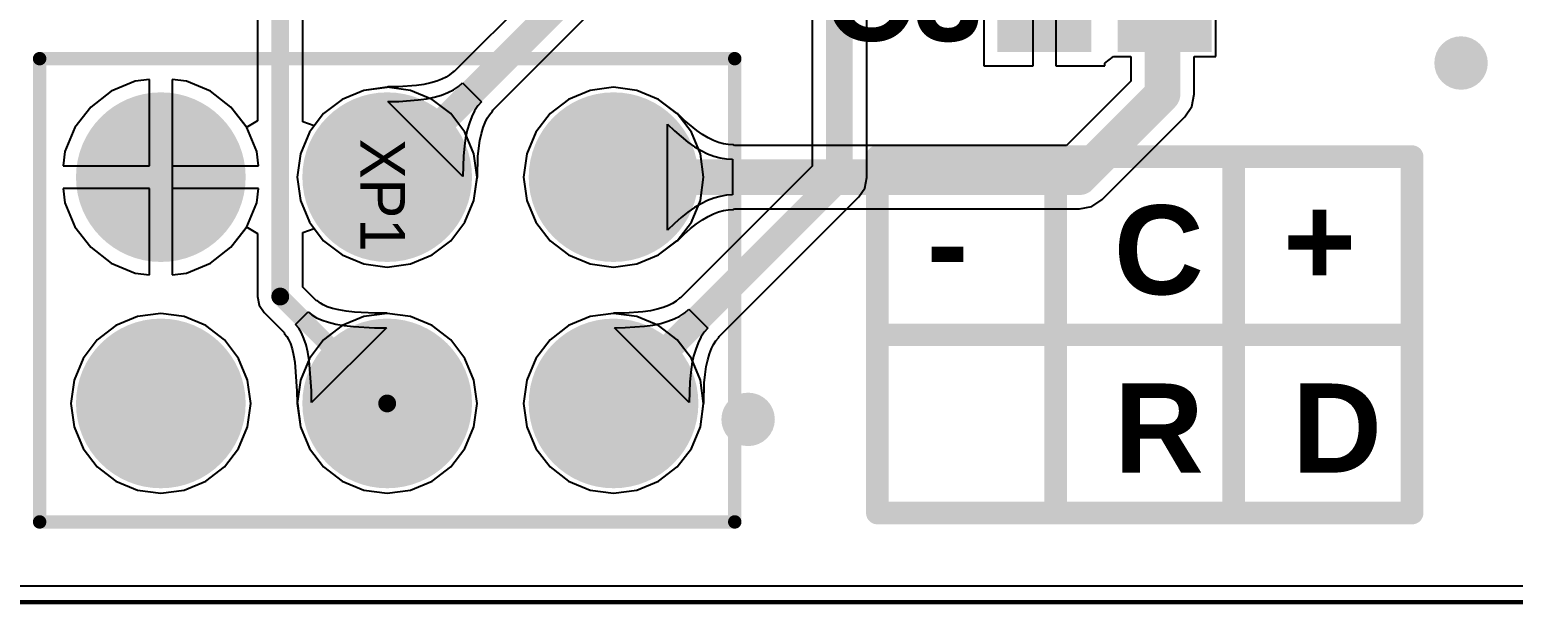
# Model space of a CAD drawing. Header units: millimetres. Extents: x -3.3 to 49.3, y -30.5 to 0.
# Drawn here: x 6.99 to 23.64, y -30.53 to -24.07 of the extents above; entities that cross this region are included whole.
import ezdxf

# ---------------------------------------------------------------- set-up
doc = ezdxf.new("R2010")
doc.units = ezdxf.units.MM
for name, color, linetype in [('BottomLayer', 5, 'Continuous'), ('BottomSolder', 6, 'Continuous'), ('KeepOutLayer', 6, 'Continuous'), ('Mechanical15', 56, 'Continuous'), ('MultiLayer', 9, 'Continuous'), ('PadHoleLayer', 156, 'Continuous'), ('TopLayer', 1, 'Continuous'), ('TopOverlay', 2, 'Continuous'), ('TopPaste', 8, 'Continuous'), ('TopSolder', 216, 'Continuous'), ('ViaHoleLayer', 16, 'Continuous')]:
    doc.layers.add(name, color=color, linetype=linetype)
doc.styles.add('Arial', font='arialbd.ttf', dxfattribs={"height": 0.2})

# ---------------------------------------------------------------- blocks, each defined once
blk = doc.blocks.new('PLD_6_11')
at = {"layer": 'BottomLayer'}
h = blk.add_hatch(color=5, dxfattribs=at)
edge = h.paths.add_edge_path()
edge.add_arc((-1.27, 2.54), 0.85, 0, 360)
h = blk.add_hatch(color=5, dxfattribs=at)
edge = h.paths.add_edge_path()
edge.add_arc((1.27, 2.54), 0.85, 0, 360)
h = blk.add_hatch(color=5, dxfattribs=at)
edge = h.paths.add_edge_path()
edge.add_arc((-1.27, 0), 0.85, 0, 360)
h = blk.add_hatch(color=5, dxfattribs=at)
edge = h.paths.add_edge_path()
edge.add_arc((1.27, 0), 0.85, 0, 360)
h = blk.add_hatch(color=5, dxfattribs=at)
edge = h.paths.add_edge_path()
edge.add_arc((-1.27, -2.54), 0.85, 0, 360)
h = blk.add_hatch(color=5, dxfattribs=at)
edge = h.paths.add_edge_path()
edge.add_arc((1.27, -2.54), 0.85, 0, 360)
at = {"layer": 'BottomSolder'}
h = blk.add_hatch(color=6, dxfattribs=at)
edge = h.paths.add_edge_path()
edge.add_arc((-1.27, 2.54), 0.952, 0, 360)
h = blk.add_hatch(color=6, dxfattribs=at)
edge = h.paths.add_edge_path()
edge.add_arc((1.27, 2.54), 0.952, 0, 360)
h = blk.add_hatch(color=6, dxfattribs=at)
edge = h.paths.add_edge_path()
edge.add_arc((-1.27, 0), 0.952, 0, 360)
h = blk.add_hatch(color=6, dxfattribs=at)
edge = h.paths.add_edge_path()
edge.add_arc((1.27, 0), 0.952, 0, 360)
h = blk.add_hatch(color=6, dxfattribs=at)
edge = h.paths.add_edge_path()
edge.add_arc((-1.27, -2.54), 0.952, 0, 360)
h = blk.add_hatch(color=6, dxfattribs=at)
edge = h.paths.add_edge_path()
edge.add_arc((1.27, -2.54), 0.952, 0, 360)
at = {"layer": 'MultiLayer'}
h = blk.add_hatch(color=9, dxfattribs=at)
edge = h.paths.add_edge_path()
edge.add_arc((-1.27, 2.54), 0.85, 0, 360)
h = blk.add_hatch(color=9, dxfattribs=at)
edge = h.paths.add_edge_path()
edge.add_arc((1.27, 2.54), 0.85, 0, 360)
h = blk.add_hatch(color=9, dxfattribs=at)
edge = h.paths.add_edge_path()
edge.add_arc((-1.27, 0), 0.85, 0, 360)
h = blk.add_hatch(color=9, dxfattribs=at)
edge = h.paths.add_edge_path()
edge.add_arc((1.27, 0), 0.85, 0, 360)
h = blk.add_hatch(color=9, dxfattribs=at)
edge = h.paths.add_edge_path()
edge.add_arc((-1.27, -2.54), 0.85, 0, 360)
h = blk.add_hatch(color=9, dxfattribs=at)
edge = h.paths.add_edge_path()
edge.add_arc((1.27, -2.54), 0.85, 0, 360)
at = {"layer": 'PadHoleLayer'}
h = blk.add_hatch(color=156, dxfattribs=at)
edge = h.paths.add_edge_path()
edge.add_arc((-1.27, 2.54), 0.55, 0, 360)
h = blk.add_hatch(color=156, dxfattribs=at)
edge = h.paths.add_edge_path()
edge.add_arc((1.27, 2.54), 0.55, 0, 360)
h = blk.add_hatch(color=156, dxfattribs=at)
edge = h.paths.add_edge_path()
edge.add_arc((-1.27, 0), 0.55, 0, 360)
h = blk.add_hatch(color=156, dxfattribs=at)
edge = h.paths.add_edge_path()
edge.add_arc((1.27, 0), 0.55, 0, 360)
h = blk.add_hatch(color=156, dxfattribs=at)
edge = h.paths.add_edge_path()
edge.add_arc((-1.27, -2.54), 0.55, 0, 360)
h = blk.add_hatch(color=156, dxfattribs=at)
edge = h.paths.add_edge_path()
edge.add_arc((1.27, -2.54), 0.55, 0, 360)
at = {"layer": 'TopLayer'}
h = blk.add_hatch(color=1, dxfattribs=at)
edge = h.paths.add_edge_path()
edge.add_arc((-1.27, 2.54), 0.85, 0, 360)
h = blk.add_hatch(color=1, dxfattribs=at)
edge = h.paths.add_edge_path()
edge.add_arc((1.27, 2.54), 0.85, 0, 360)
h = blk.add_hatch(color=1, dxfattribs=at)
edge = h.paths.add_edge_path()
edge.add_arc((-1.27, 0), 0.85, 0, 360)
h = blk.add_hatch(color=1, dxfattribs=at)
edge = h.paths.add_edge_path()
edge.add_arc((1.27, 0), 0.85, 0, 360)
h = blk.add_hatch(color=1, dxfattribs=at)
edge = h.paths.add_edge_path()
edge.add_arc((-1.27, -2.54), 0.85, 0, 360)
h = blk.add_hatch(color=1, dxfattribs=at)
edge = h.paths.add_edge_path()
edge.add_arc((1.27, -2.54), 0.85, 0, 360)
at = {"layer": 'TopSolder'}
h = blk.add_hatch(color=216, dxfattribs=at)
edge = h.paths.add_edge_path()
edge.add_arc((-1.27, 2.54), 0.952, 0, 360)
h = blk.add_hatch(color=216, dxfattribs=at)
edge = h.paths.add_edge_path()
edge.add_arc((1.27, 2.54), 0.952, 0, 360)
h = blk.add_hatch(color=216, dxfattribs=at)
edge = h.paths.add_edge_path()
edge.add_arc((-1.27, 0), 0.952, 0, 360)
h = blk.add_hatch(color=216, dxfattribs=at)
edge = h.paths.add_edge_path()
edge.add_arc((1.27, 0), 0.952, 0, 360)
h = blk.add_hatch(color=216, dxfattribs=at)
edge = h.paths.add_edge_path()
edge.add_arc((-1.27, -2.54), 0.952, 0, 360)
h = blk.add_hatch(color=216, dxfattribs=at)
edge = h.paths.add_edge_path()
edge.add_arc((1.27, -2.54), 0.952, 0, 360)
at = {"layer": 'Mechanical15', "const_width": 0.15}
for points in [[(2.6, 3.9), (-2.6, 3.9)], [(-2.6, -3.9), (-2.6, 3.9)], [(2.6, -3.9), (2.6, 3.9)], [(2.6, -3.9), (-2.6, -3.9)]]:
    blk.add_lwpolyline(points, dxfattribs=at)
at = {"layer": 'Mechanical15', "const_width": 0.075}
for points in [[(-2.638, 3.9, 1), (-2.562, 3.9, 1)], [(-2.638, 3.9, 1), (-2.562, 3.9, 1)], [(2.562, 3.9, 1), (2.638, 3.9, 1)], [(2.562, 3.9, 1), (2.638, 3.9, 1)], [(-2.638, -3.9, 1), (-2.562, -3.9, 1)], [(-2.638, -3.9, 1), (-2.562, -3.9, 1)], [(2.562, -3.9, 1), (2.638, -3.9, 1)], [(2.562, -3.9, 1), (2.638, -3.9, 1)]]:
    blk.add_lwpolyline(points, format="xyb", close=True, dxfattribs=at)
at = {"layer": 'TopOverlay', "const_width": 0.15}
for points in [[(2.6, 3.9), (-2.6, 3.9)], [(-2.6, -3.9), (-2.6, 3.9)], [(2.6, -3.9), (2.6, 3.9)], [(2.6, -3.9), (-2.6, -3.9)]]:
    blk.add_lwpolyline(points, dxfattribs=at)
at = {"layer": 'TopOverlay', "const_width": 0.075}
for points in [[(-2.638, 3.9, 1), (-2.562, 3.9, 1)], [(-2.638, 3.9, 1), (-2.562, 3.9, 1)], [(2.562, 3.9, 1), (2.638, 3.9, 1)], [(2.562, 3.9, 1), (2.638, 3.9, 1)], [(-2.638, -3.9, 1), (-2.562, -3.9, 1)], [(-2.638, -3.9, 1), (-2.562, -3.9, 1)], [(2.562, -3.9, 1), (2.638, -3.9, 1)], [(2.562, -3.9, 1), (2.638, -3.9, 1)]]:
    blk.add_lwpolyline(points, format="xyb", close=True, dxfattribs=at)
at = {"layer": 'Mechanical15'}
blk.add_text('XP1', height=0.5, dxfattribs=at).set_placement((-1.7, -0.3))
blk = doc.blocks.new('C0603_22')
at = {"layer": 'TopLayer'}
for points in [[(-1.1, -0.475), (-1.1, 0.475), (-0.25, 0.475), (-0.25, -0.475)], [(0.25, -0.475), (0.25, 0.475), (1.1, 0.475), (1.1, -0.475)]]:
    blk.add_hatch(color=1, dxfattribs=at).paths.add_polyline_path(points)
at = {"layer": 'TopPaste'}
for points in [[(-1.1, -0.475), (-1.1, 0.475), (-0.25, 0.475), (-0.25, -0.475)], [(0.25, -0.475), (0.25, 0.475), (1.1, 0.475), (1.1, -0.475)]]:
    blk.add_hatch(color=8, dxfattribs=at).paths.add_polyline_path(points)
at = {"layer": 'TopSolder'}
for points in [[(-1.202, -0.577), (-1.202, 0.577), (-0.148, 0.577), (-0.148, -0.577)], [(0.148, -0.577), (0.148, 0.577), (1.202, 0.577), (1.202, -0.577)]]:
    blk.add_hatch(color=216, dxfattribs=at).paths.add_polyline_path(points)

msp = doc.modelspace()

# ---------------------------------------------------------------- hatches: boundary and pattern name
at = {"layer": 'BottomLayer'}
h = msp.add_hatch(color=5, dxfattribs=at)
edge = h.paths.add_edge_path()
edge.add_arc((23.05, -24.449), 0.3, 0, 360)
h = msp.add_hatch(color=5, dxfattribs=at)
edge = h.paths.add_edge_path()
edge.add_arc((15.05, -28.449), 0.3, 0, 360)
at = {"layer": 'TopLayer'}
h = msp.add_hatch(color=1, dxfattribs=at)
edge = h.paths.add_edge_path()
edge.add_arc((23.05, -24.449), 0.3, 0, 360)
h = msp.add_hatch(color=1, dxfattribs=at)
edge = h.paths.add_edge_path()
edge.add_arc((15.05, -28.449), 0.3, 0, 360)
at = {"layer": 'ViaHoleLayer'}
h = msp.add_hatch(color=16, dxfattribs=at)
edge = h.paths.add_edge_path()
edge.add_arc((23.05, -24.449), 0.15, 0, 360)
h = msp.add_hatch(color=16, dxfattribs=at)
edge = h.paths.add_edge_path()
edge.add_arc((15.05, -28.449), 0.15, 0, 360)

# ---------------------------------------------------------------- linework, layer by layer
at = {"layer": 'BottomLayer'}
for p, q in [((16.381, -24.805), (16.381, -17.25)), ((15.769, -17.377), (15.769, -24.805)), ((14.244, -22.053), (11.753, -24.545)), ((12.185, -24.977), (14.766, -22.396)), ((8.333, -24.633), (8.172, -24.654)), ((8.333, -25.603), (8.333, -24.633)), ((8.748, -24.654), (8.587, -24.633)), ((8.587, -24.633), (8.587, -25.603)), ((11.615, -24.632), (11.557, -24.654)), ((11.663, -24.608), (11.615, -24.632)), ((11.701, -24.583), (11.663, -24.608)), ((11.74, -24.549), (11.701, -24.583)), ((11.753, -24.545), (11.74, -24.549)), ((7.903, -24.766), (7.673, -24.943)), ((8.172, -24.654), (7.903, -24.766)), ((9.017, -24.766), (8.748, -24.654)), ((9.247, -24.943), (9.017, -24.766)), ((10.739, -24.756), (10.496, -24.857)), ((10.998, -24.722), (10.739, -24.756)), ((11.007, -24.718), (10.998, -24.722)), ((11.123, -24.717), (11.007, -24.718)), ((11.328, -24.702), (11.123, -24.717)), ((11.413, -24.69), (11.328, -24.702)), ((11.49, -24.673), (11.413, -24.69)), ((11.557, -24.654), (11.49, -24.673)), ((11.609, -24.808), (11.681, -24.781)), ((11.681, -24.781), (11.744, -24.749)), ((11.744, -24.749), (11.799, -24.712)), ((11.799, -24.712), (11.846, -24.672)), ((11.846, -24.672), (12.058, -24.884)), ((13.279, -24.756), (13.036, -24.857)), ((13.54, -24.721), (13.279, -24.756)), ((13.801, -24.756), (13.54, -24.721)), ((14.044, -24.857), (13.801, -24.756)), ((15.769, -24.805), (15.769, -25.608)), ((16.381, -25.735), (16.381, -24.805)), ((7.673, -24.943), (7.496, -25.173)), ((9.424, -25.173), (9.247, -24.943)), ((10.496, -24.857), (10.287, -25.017)), ((11.009, -24.88), (11.129, -24.879)), ((11.85, -25.721), (11.009, -24.88)), ((11.129, -24.879), (11.346, -24.864)), ((11.346, -24.864), (11.442, -24.85)), ((11.442, -24.85), (11.529, -24.831)), ((11.529, -24.831), (11.609, -24.808)), ((12.018, -24.931), (11.981, -24.986)), ((12.058, -24.884), (12.018, -24.931)), ((13.036, -24.857), (12.827, -25.017)), ((14.253, -25.017), (14.044, -24.857)), ((10.287, -25.017), (10.127, -25.226)), ((11.922, -25.121), (11.899, -25.201)), ((11.949, -25.049), (11.922, -25.121)), ((11.981, -24.986), (11.949, -25.049)), ((12.076, -25.173), (12.098, -25.115)), ((12.098, -25.115), (12.122, -25.067)), ((12.122, -25.067), (12.147, -25.029)), ((12.147, -25.029), (12.181, -24.99)), ((12.181, -24.99), (12.185, -24.977)), ((12.827, -25.017), (12.667, -25.226)), ((14.413, -25.226), (14.253, -25.017)), ((7.496, -25.173), (7.384, -25.442)), ((9.536, -25.442), (9.424, -25.173)), ((10.127, -25.226), (10.026, -25.469)), ((11.88, -25.288), (11.866, -25.384)), ((11.899, -25.201), (11.88, -25.288)), ((12.04, -25.317), (12.057, -25.24)), ((12.057, -25.24), (12.076, -25.173)), ((12.667, -25.226), (12.566, -25.469)), ((14.514, -25.469), (14.413, -25.226)), ((7.384, -25.442), (7.363, -25.603)), ((9.557, -25.603), (9.536, -25.442)), ((10.026, -25.469), (9.991, -25.73)), ((11.866, -25.384), (11.856, -25.489)), ((12.018, -25.498), (12.027, -25.404)), ((12.027, -25.404), (12.04, -25.317)), ((12.566, -25.469), (12.531, -25.73)), ((14.549, -25.73), (14.514, -25.469)), ((7.363, -25.603), (8.333, -25.603)), ((8.587, -25.603), (9.557, -25.603)), ((11.856, -25.489), (11.85, -25.721)), ((12.012, -25.726), (12.018, -25.498)), ((15.769, -25.608), (14.293, -27.085)), ((9.991, -25.73), (10.026, -25.991)), ((11.974, -25.991), (12.008, -25.736)), ((12.008, -25.736), (12.012, -25.726)), ((12.531, -25.73), (12.566, -25.991)), ((14.514, -25.991), (14.549, -25.73)), ((16.358, -25.852), (16.381, -25.735)), ((16.381, -25.735), (16.381, -25.735)), ((8.333, -25.857), (7.363, -25.857)), ((7.363, -25.857), (7.384, -26.018)), ((8.333, -26.827), (8.333, -25.857)), ((9.557, -25.857), (8.587, -25.857)), ((8.587, -25.857), (8.587, -26.827)), ((9.536, -26.018), (9.557, -25.857)), ((14.725, -27.517), (16.291, -25.951)), ((16.291, -25.951), (16.358, -25.852)), ((7.384, -26.018), (7.496, -26.287)), ((9.424, -26.287), (9.536, -26.018)), ((10.026, -25.991), (10.127, -26.234)), ((11.873, -26.234), (11.974, -25.991)), ((12.566, -25.991), (12.667, -26.234)), ((14.413, -26.234), (14.514, -25.991)), ((7.496, -26.287), (7.673, -26.517)), ((9.247, -26.517), (9.424, -26.287)), ((10.127, -26.234), (10.287, -26.443)), ((11.713, -26.443), (11.873, -26.234)), ((12.667, -26.234), (12.827, -26.443)), ((14.253, -26.443), (14.413, -26.234)), ((10.287, -26.443), (10.496, -26.603)), ((11.504, -26.603), (11.713, -26.443)), ((12.827, -26.443), (13.036, -26.603)), ((14.044, -26.603), (14.253, -26.443)), ((7.673, -26.517), (7.903, -26.694)), ((9.017, -26.694), (9.247, -26.517)), ((10.496, -26.603), (10.739, -26.704)), ((11.261, -26.704), (11.504, -26.603)), ((13.036, -26.603), (13.279, -26.704)), ((13.801, -26.704), (14.044, -26.603)), ((7.903, -26.694), (8.172, -26.806)), ((8.748, -26.806), (9.017, -26.694)), ((10.739, -26.704), (11, -26.739)), ((11, -26.739), (11.261, -26.704)), ((13.279, -26.704), (13.54, -26.739)), ((13.54, -26.739), (13.801, -26.704)), ((8.172, -26.806), (8.333, -26.827)), ((8.587, -26.827), (8.748, -26.806)), ((14.241, -27.123), (14.203, -27.148)), ((14.28, -27.089), (14.241, -27.123)), ((14.293, -27.085), (14.28, -27.089)), ((8.199, -27.296), (7.956, -27.397)), ((8.46, -27.261), (8.199, -27.296)), ((8.721, -27.296), (8.46, -27.261)), ((8.964, -27.397), (8.721, -27.296)), ((10.739, -27.296), (10.496, -27.397)), ((11, -27.261), (10.739, -27.296)), ((11.261, -27.296), (11, -27.261)), ((11.504, -27.397), (11.261, -27.296)), ((13.279, -27.296), (13.036, -27.397)), ((13.538, -27.262), (13.279, -27.296)), ((13.547, -27.258), (13.538, -27.262)), ((13.663, -27.257), (13.547, -27.258)), ((13.868, -27.242), (13.663, -27.257)), ((13.953, -27.23), (13.868, -27.242)), ((14.03, -27.213), (13.953, -27.23)), ((14.097, -27.194), (14.03, -27.213)), ((14.155, -27.172), (14.097, -27.194)), ((14.203, -27.148), (14.155, -27.172)), ((14.221, -27.321), (14.284, -27.289)), ((14.284, -27.289), (14.339, -27.252)), ((14.339, -27.252), (14.386, -27.212)), ((14.386, -27.212), (14.598, -27.424)), ((7.956, -27.397), (7.747, -27.557)), ((9.173, -27.557), (8.964, -27.397)), ((10.496, -27.397), (10.287, -27.557)), ((11.713, -27.557), (11.504, -27.397)), ((13.036, -27.397), (12.827, -27.557)), ((13.549, -27.42), (13.669, -27.419)), ((14.39, -28.261), (13.549, -27.42)), ((13.669, -27.419), (13.886, -27.404)), ((13.886, -27.404), (13.982, -27.39)), ((13.982, -27.39), (14.069, -27.371)), ((14.069, -27.371), (14.149, -27.348)), ((14.149, -27.348), (14.221, -27.321)), ((14.598, -27.424), (14.558, -27.471)), ((7.747, -27.557), (7.587, -27.766)), ((9.333, -27.766), (9.173, -27.557)), ((10.287, -27.557), (10.127, -27.766)), ((11.873, -27.766), (11.713, -27.557)), ((12.827, -27.557), (12.667, -27.766)), ((14.489, -27.589), (14.462, -27.661)), ((14.521, -27.526), (14.489, -27.589)), ((14.558, -27.471), (14.521, -27.526)), ((14.638, -27.655), (14.662, -27.607)), ((14.662, -27.607), (14.687, -27.569)), ((14.687, -27.569), (14.721, -27.53)), ((14.721, -27.53), (14.725, -27.517)), ((7.587, -27.766), (7.486, -28.009)), ((9.434, -28.009), (9.333, -27.766)), ((10.127, -27.766), (10.026, -28.009)), ((11.974, -28.009), (11.873, -27.766)), ((12.667, -27.766), (12.566, -28.009)), ((14.439, -27.741), (14.42, -27.828)), ((14.462, -27.661), (14.439, -27.741)), ((14.58, -27.857), (14.597, -27.78)), ((14.597, -27.78), (14.616, -27.713)), ((14.616, -27.713), (14.638, -27.655)), ((14.406, -27.924), (14.396, -28.029)), ((14.42, -27.828), (14.406, -27.924)), ((14.558, -28.038), (14.567, -27.944)), ((14.567, -27.944), (14.58, -27.857)), ((7.486, -28.009), (7.451, -28.27)), ((9.469, -28.27), (9.434, -28.009)), ((10.026, -28.009), (9.991, -28.27)), ((12.009, -28.27), (11.974, -28.009)), ((12.566, -28.009), (12.531, -28.27)), ((14.396, -28.029), (14.39, -28.261)), ((14.552, -28.266), (14.558, -28.038)), ((7.451, -28.27), (7.486, -28.531)), ((9.434, -28.531), (9.469, -28.27)), ((9.991, -28.27), (10.026, -28.531)), ((11.974, -28.531), (12.009, -28.27)), ((12.531, -28.27), (12.566, -28.531)), ((14.514, -28.531), (14.548, -28.276)), ((14.548, -28.276), (14.552, -28.266)), ((7.486, -28.531), (7.587, -28.774)), ((9.333, -28.774), (9.434, -28.531)), ((10.026, -28.531), (10.127, -28.774)), ((11.873, -28.774), (11.974, -28.531)), ((12.566, -28.531), (12.667, -28.774)), ((14.413, -28.774), (14.514, -28.531)), ((7.587, -28.774), (7.747, -28.983)), ((9.173, -28.983), (9.333, -28.774)), ((10.127, -28.774), (10.287, -28.983)), ((11.713, -28.983), (11.873, -28.774)), ((12.667, -28.774), (12.827, -28.983)), ((14.253, -28.983), (14.413, -28.774)), ((7.747, -28.983), (7.956, -29.143)), ((8.964, -29.143), (9.173, -28.983)), ((10.287, -28.983), (10.496, -29.143)), ((11.504, -29.143), (11.713, -28.983)), ((12.827, -28.983), (13.036, -29.143)), ((14.044, -29.143), (14.253, -28.983)), ((7.956, -29.143), (8.199, -29.244)), ((8.199, -29.244), (8.46, -29.279)), ((8.46, -29.279), (8.721, -29.244)), ((8.721, -29.244), (8.964, -29.143)), ((10.496, -29.143), (10.739, -29.244)), ((10.739, -29.244), (11, -29.279)), ((11, -29.279), (11.261, -29.244)), ((11.261, -29.244), (11.504, -29.143)), ((13.036, -29.143), (13.279, -29.244)), ((13.279, -29.244), (13.54, -29.279)), ((13.54, -29.279), (13.801, -29.244)), ((13.801, -29.244), (14.044, -29.143)), ((47.25, -30.322), (2.75, -30.322))]:
    msp.add_line(p, q, dxfattribs=at)
at = {"layer": 'BottomLayer', "const_width": 0.3}
for points in [[(16.075, -24.805), (16.075, -17.25)], [(11, -25.73), (14.55, -22.18)], [(16.075, -25.735), (16.075, -24.805)], [(13.54, -28.27), (16.075, -25.735)]]:
    msp.add_lwpolyline(points, dxfattribs=at)
at = {"layer": 'BottomLayer', "const_width": 0.15}
for points in [[(16, -24.805, 1), (16.15, -24.805, 1)], [(16, -24.805, 1), (16.15, -24.805, 1)], [(10.925, -25.73, 1), (11.075, -25.73, 1)], [(16, -25.735, 1), (16.15, -25.735, 1)], [(16, -25.735, 1), (16.15, -25.735, 1)], [(13.465, -28.27, 1), (13.615, -28.27, 1)]]:
    msp.add_lwpolyline(points, format="xyb", close=True, dxfattribs=at)
at = {"layer": 'KeepOutLayer', "const_width": 0.05}
msp.add_lwpolyline([(2.75, -30.5), (47.25, -30.5)], dxfattribs=at)
at = {"layer": 'TopLayer'}
for p, q in [((10.055, -25.11), (10.055, -19.465)), ((20.3, -24.375), (20.3, -23.125)), ((9.545, -23.654), (9.545, -25.098)), ((18.502, -23.75), (18.502, -24.479)), ((17.696, -23.877), (17.696, -24.479)), ((18.248, -24.479), (18.248, -23.877)), ((19.054, -24.45), (19.15, -24.375)), ((19.054, -24.479), (19.054, -24.45)), ((19.15, -24.375), (19.181, -24.375)), ((19.181, -24.375), (19.343, -24.375)), ((19.343, -24.375), (19.343, -24.652)), ((20.057, -24.8), (20.057, -24.375)), ((20.057, -24.375), (20.3, -24.375)), ((8.333, -24.633), (8.172, -24.654)), ((8.333, -25.603), (8.333, -24.633)), ((8.748, -24.654), (8.587, -24.633)), ((8.587, -24.633), (8.587, -25.73)), ((17.696, -24.479), (18.248, -24.479)), ((18.502, -24.479), (19.054, -24.479)), ((7.903, -24.766), (7.673, -24.943)), ((8.172, -24.654), (7.903, -24.766)), ((9.017, -24.766), (8.748, -24.654)), ((9.247, -24.943), (9.017, -24.766)), ((10.739, -24.756), (10.496, -24.857)), ((11, -24.721), (10.739, -24.756)), ((11.261, -24.756), (11, -24.721)), ((11.504, -24.857), (11.261, -24.756)), ((13.279, -24.756), (13.036, -24.857)), ((13.54, -24.721), (13.279, -24.756)), ((13.801, -24.756), (13.54, -24.721)), ((14.044, -24.857), (13.801, -24.756)), ((19.343, -24.652), (18.622, -25.373)), ((20.03, -24.937), (20.057, -24.8)), ((7.673, -24.943), (7.496, -25.173)), ((9.418, -25.165), (9.247, -24.943)), ((10.496, -24.857), (10.287, -25.017)), ((11.713, -25.017), (11.504, -24.857)), ((13.036, -24.857), (12.827, -25.017)), ((14.251, -25.015), (14.044, -24.857)), ((19.952, -25.052), (20.03, -24.937)), ((9.545, -25.098), (9.432, -25.166)), ((10.182, -25.154), (10.055, -25.11)), ((10.287, -25.017), (10.182, -25.154)), ((11.873, -25.226), (11.713, -25.017)), ((12.827, -25.017), (12.667, -25.226)), ((14.147, -26.325), (14.147, -25.135)), ((14.147, -25.135), (14.224, -25.21)), ((14.26, -25.019), (14.251, -25.015)), ((14.333, -25.089), (14.26, -25.019)), ((14.474, -25.207), (14.333, -25.089)), ((19.022, -25.982), (19.952, -25.052)), ((7.496, -25.173), (7.384, -25.442)), ((9.432, -25.166), (9.418, -25.165)), ((11.974, -25.469), (11.873, -25.226)), ((12.667, -25.226), (12.566, -25.469)), ((14.224, -25.21), (14.375, -25.336)), ((14.537, -25.251), (14.474, -25.207)), ((14.6, -25.288), (14.537, -25.251)), ((14.66, -25.318), (14.6, -25.288)), ((7.384, -25.442), (7.363, -25.603)), ((12.009, -25.73), (11.974, -25.469)), ((12.566, -25.469), (12.531, -25.73)), ((14.375, -25.336), (14.45, -25.388)), ((14.45, -25.388), (14.523, -25.431)), ((14.523, -25.431), (14.595, -25.467)), ((14.595, -25.467), (14.667, -25.494)), ((14.718, -25.34), (14.66, -25.318)), ((14.773, -25.356), (14.718, -25.34)), ((14.826, -25.364), (14.773, -25.356)), ((14.885, -25.368), (14.826, -25.364)), ((14.896, -25.373), (14.885, -25.368)), ((18.622, -25.373), (14.896, -25.373)), ((7.363, -25.603), (8.333, -25.603)), ((14.667, -25.494), (14.738, -25.514)), ((14.738, -25.514), (14.807, -25.526)), ((14.807, -25.526), (14.876, -25.53)), ((14.876, -25.53), (14.876, -25.93)), ((8.587, -25.73), (8.587, -26.827)), ((11.974, -25.991), (12.009, -25.73)), ((12.531, -25.73), (12.566, -25.991)), ((8.333, -25.857), (7.363, -25.857)), ((7.363, -25.857), (7.384, -26.018)), ((8.333, -26.827), (8.333, -25.857)), ((14.667, -25.966), (14.595, -25.993)), ((14.738, -25.946), (14.667, -25.966)), ((14.807, -25.934), (14.738, -25.946)), ((14.876, -25.93), (14.807, -25.934)), ((7.384, -26.018), (7.496, -26.287)), ((11.873, -26.234), (11.974, -25.991)), ((12.566, -25.991), (12.667, -26.234)), ((14.375, -26.124), (14.3, -26.183)), ((14.45, -26.072), (14.375, -26.124)), ((14.523, -26.029), (14.45, -26.072)), ((14.595, -25.993), (14.523, -26.029)), ((14.66, -26.142), (14.718, -26.12)), ((14.718, -26.12), (14.773, -26.104)), ((14.773, -26.104), (14.826, -26.096)), ((14.826, -26.096), (14.885, -26.092)), ((14.885, -26.092), (14.896, -26.087)), ((14.896, -26.087), (18.77, -26.087)), ((18.77, -26.087), (18.907, -26.06)), ((18.907, -26.06), (19.022, -25.982)), ((7.496, -26.287), (7.673, -26.517)), ((9.247, -26.517), (9.418, -26.295)), ((9.418, -26.295), (9.432, -26.294)), ((9.432, -26.294), (9.545, -26.362)), ((11.713, -26.443), (11.873, -26.234)), ((12.667, -26.234), (12.827, -26.443)), ((14.224, -26.25), (14.147, -26.325)), ((14.3, -26.183), (14.224, -26.25)), ((14.404, -26.308), (14.472, -26.254)), ((14.472, -26.254), (14.537, -26.209)), ((14.537, -26.209), (14.6, -26.172)), ((14.6, -26.172), (14.66, -26.142)), ((9.545, -26.362), (9.545, -27.07)), ((10.055, -26.35), (10.182, -26.306)), ((10.055, -26.964), (10.055, -26.35)), ((10.182, -26.306), (10.287, -26.443)), ((10.287, -26.443), (10.496, -26.603)), ((11.504, -26.603), (11.713, -26.443)), ((12.827, -26.443), (13.036, -26.603)), ((14.044, -26.603), (14.251, -26.445)), ((14.251, -26.445), (14.26, -26.441)), ((14.26, -26.441), (14.334, -26.369)), ((14.334, -26.369), (14.404, -26.308)), ((7.673, -26.517), (7.903, -26.694)), ((9.017, -26.694), (9.247, -26.517)), ((10.496, -26.603), (10.739, -26.704)), ((11.261, -26.704), (11.504, -26.603)), ((13.036, -26.603), (13.279, -26.704)), ((13.801, -26.704), (14.044, -26.603)), ((7.903, -26.694), (8.172, -26.806)), ((8.748, -26.806), (9.017, -26.694)), ((10.739, -26.704), (11, -26.739)), ((11, -26.739), (11.261, -26.704)), ((13.279, -26.704), (13.54, -26.739)), ((13.54, -26.739), (13.801, -26.704)), ((8.172, -26.806), (8.333, -26.827)), ((8.587, -26.827), (8.748, -26.806)), ((10.203, -27.113), (10.055, -26.964)), ((9.545, -27.07), (9.565, -27.168)), ((10.217, -27.117), (10.203, -27.113)), ((10.25, -27.144), (10.217, -27.117)), ((8.199, -27.296), (7.956, -27.397)), ((8.46, -27.261), (8.199, -27.296)), ((8.721, -27.296), (8.46, -27.261)), ((8.964, -27.397), (8.721, -27.296)), ((9.565, -27.168), (9.62, -27.25)), ((9.62, -27.25), (9.843, -27.473)), ((9.972, -27.383), (10.113, -27.242)), ((10.113, -27.242), (10.155, -27.277)), ((10.155, -27.277), (10.208, -27.308)), ((10.282, -27.164), (10.25, -27.144)), ((10.328, -27.184), (10.282, -27.164)), ((10.387, -27.203), (10.328, -27.184)), ((10.458, -27.22), (10.387, -27.203)), ((10.541, -27.234), (10.458, -27.22)), ((10.635, -27.245), (10.541, -27.234)), ((10.863, -27.257), (10.635, -27.245)), ((10.992, -27.258), (10.863, -27.257)), ((11.001, -27.262), (10.992, -27.258)), ((11.261, -27.296), (11.001, -27.262)), ((11.504, -27.397), (11.261, -27.296)), ((13.279, -27.296), (13.036, -27.397)), ((13.54, -27.261), (13.279, -27.296)), ((13.801, -27.296), (13.54, -27.261)), ((14.044, -27.397), (13.801, -27.296)), ((7.956, -27.397), (7.747, -27.557)), ((9.173, -27.557), (8.964, -27.397)), ((10.007, -27.425), (9.972, -27.383)), ((10.038, -27.478), (10.007, -27.425)), ((10.991, -27.42), (10.15, -28.261)), ((10.208, -27.308), (10.27, -27.336)), ((10.27, -27.336), (10.343, -27.359)), ((10.343, -27.359), (10.425, -27.379)), ((10.425, -27.379), (10.518, -27.395)), ((10.518, -27.395), (10.621, -27.407)), ((10.621, -27.407), (10.858, -27.42)), ((10.858, -27.42), (10.991, -27.42)), ((11.713, -27.557), (11.504, -27.397)), ((13.036, -27.397), (12.827, -27.557)), ((14.253, -27.557), (14.044, -27.397)), ((7.747, -27.557), (7.587, -27.766)), ((9.333, -27.766), (9.173, -27.557)), ((9.843, -27.473), (9.847, -27.487)), ((9.847, -27.487), (9.874, -27.52)), ((9.874, -27.52), (9.894, -27.552)), ((9.894, -27.552), (9.914, -27.598)), ((9.914, -27.598), (9.933, -27.657)), ((10.066, -27.54), (10.038, -27.478)), ((10.089, -27.613), (10.066, -27.54)), ((10.109, -27.695), (10.089, -27.613)), ((11.873, -27.766), (11.713, -27.557)), ((12.827, -27.557), (12.667, -27.766)), ((14.413, -27.766), (14.253, -27.557)), ((7.587, -27.766), (7.486, -28.009)), ((9.434, -28.009), (9.333, -27.766)), ((9.933, -27.657), (9.95, -27.728)), ((9.95, -27.728), (9.963, -27.808)), ((10.125, -27.788), (10.109, -27.695)), ((10.15, -28.128), (10.125, -27.788)), ((11.974, -28.009), (11.873, -27.766)), ((12.667, -27.766), (12.566, -28.009)), ((14.514, -28.009), (14.413, -27.766)), ((9.963, -27.808), (9.987, -28.134)), ((7.486, -28.009), (7.451, -28.27)), ((9.469, -28.27), (9.434, -28.009)), ((9.987, -28.134), (9.988, -28.262)), ((10.15, -28.261), (10.15, -28.128)), ((12.009, -28.27), (11.974, -28.009)), ((12.566, -28.009), (12.531, -28.27)), ((14.549, -28.27), (14.514, -28.009)), ((7.451, -28.27), (7.486, -28.531)), ((9.434, -28.531), (9.469, -28.27)), ((9.988, -28.262), (9.992, -28.271)), ((9.992, -28.271), (10.026, -28.531)), ((11.974, -28.531), (12.009, -28.27)), ((12.531, -28.27), (12.566, -28.531)), ((14.514, -28.531), (14.549, -28.27)), ((7.486, -28.531), (7.587, -28.774)), ((9.333, -28.774), (9.434, -28.531)), ((10.026, -28.531), (10.127, -28.774)), ((11.873, -28.774), (11.974, -28.531)), ((12.566, -28.531), (12.667, -28.774)), ((14.413, -28.774), (14.514, -28.531)), ((7.587, -28.774), (7.747, -28.983)), ((9.173, -28.983), (9.333, -28.774)), ((10.127, -28.774), (10.287, -28.983)), ((11.713, -28.983), (11.873, -28.774)), ((12.667, -28.774), (12.827, -28.983)), ((14.253, -28.983), (14.413, -28.774)), ((7.747, -28.983), (7.956, -29.143)), ((8.964, -29.143), (9.173, -28.983)), ((10.287, -28.983), (10.496, -29.143)), ((11.504, -29.143), (11.713, -28.983)), ((12.827, -28.983), (13.036, -29.143)), ((14.044, -29.143), (14.253, -28.983)), ((7.956, -29.143), (8.199, -29.244)), ((8.199, -29.244), (8.46, -29.279)), ((8.46, -29.279), (8.721, -29.244)), ((8.721, -29.244), (8.964, -29.143)), ((10.496, -29.143), (10.739, -29.244)), ((10.739, -29.244), (11, -29.279)), ((11, -29.279), (11.261, -29.244)), ((11.261, -29.244), (11.504, -29.143)), ((13.036, -29.143), (13.279, -29.244)), ((13.279, -29.244), (13.54, -29.279)), ((13.54, -29.279), (13.801, -29.244)), ((13.801, -29.244), (14.044, -29.143)), ((47.25, -30.322), (2.75, -30.322))]:
    msp.add_line(p, q, dxfattribs=at)
for points, const_width in [([(9.8, -27.07), (9.8, -18.925)], 0.2), ([(19.7, -24.8), (19.7, -23.775)], 0.4), ([(18.77, -25.73), (19.7, -24.8)], 0.4), ([(13.54, -25.73), (18.77, -25.73)], 0.4), ([(9.8, -27.07), (11, -28.27)], 0.2)]:
    msp.add_lwpolyline(points, dxfattribs=dict(at, const_width=const_width))
for points, const_width in [([(19.6, -24.8, 1), (19.8, -24.8, 1)], 0.2), ([(19.6, -24.8, 1), (19.8, -24.8, 1)], 0.2), ([(13.44, -25.73, 1), (13.64, -25.73, 1)], 0.2), ([(18.67, -25.73, 1), (18.87, -25.73, 1)], 0.2), ([(18.67, -25.73, 1), (18.87, -25.73, 1)], 0.2), ([(9.75, -27.07, 1), (9.85, -27.07, 1)], 0.1), ([(9.75, -27.07, 1), (9.85, -27.07, 1)], 0.1), ([(10.95, -28.27, 1), (11.05, -28.27, 1)], 0.1)]:
    msp.add_lwpolyline(points, format="xyb", close=True, dxfattribs=dict(at, const_width=const_width))
at = {"layer": 'TopOverlay', "const_width": 0.254}
for points in [[(16.5, -25.5), (22.5, -25.5)], [(16.5, -29.5), (16.5, -25.5)], [(18.5, -29.5), (18.5, -25.5)], [(20.5, -29.5), (20.5, -25.5)], [(22.5, -29.5), (22.5, -25.5)], [(16.5, -27.5), (22.5, -27.5)], [(16.5, -29.5), (22.5, -29.5)]]:
    msp.add_lwpolyline(points, dxfattribs=at)
at = {"layer": 'TopOverlay', "const_width": 0.127}
for points in [[(16.437, -25.5, 1), (16.564, -25.5, 1)], [(16.437, -25.5, 1), (16.564, -25.5, 1)], [(18.437, -25.5, 1), (18.564, -25.5, 1)], [(20.436, -25.5, 1), (20.563, -25.5, 1)], [(22.437, -25.5, 1), (22.564, -25.5, 1)], [(22.437, -25.5, 1), (22.564, -25.5, 1)], [(16.437, -27.5, 1), (16.564, -27.5, 1)], [(22.437, -27.5, 1), (22.564, -27.5, 1)], [(16.437, -29.5, 1), (16.564, -29.5, 1)], [(16.437, -29.5, 1), (16.564, -29.5, 1)], [(18.437, -29.5, 1), (18.564, -29.5, 1)], [(20.436, -29.5, 1), (20.563, -29.5, 1)], [(22.437, -29.5, 1), (22.564, -29.5, 1)], [(22.437, -29.5, 1), (22.564, -29.5, 1)]]:
    msp.add_lwpolyline(points, format="xyb", close=True, dxfattribs=at)

# ---------------------------------------------------------------- block references
for name, p, rotation in [('C0603_22', (19.05, -23.75), 180), ('PLD_6_11', (11, -27), 270)]:
    msp.add_blockref(name, p, dxfattribs=dict(rotation=rotation))

# ---------------------------------------------------------------- texts
at = {"layer": 'TopOverlay', "style": 'Arial'}
for s, p in [('C3', (15.9, -24.2)), ('C', (19.154, -27.046)), ('+', (21.054, -26.946)), ('-', (17.054, -26.974)), ('R', (19.154, -29.046)), ('D', (21.154, -29.046))]:
    msp.add_text(s, height=1, dxfattribs=at).set_placement(p)

doc.saveas('drawing.dxf')
